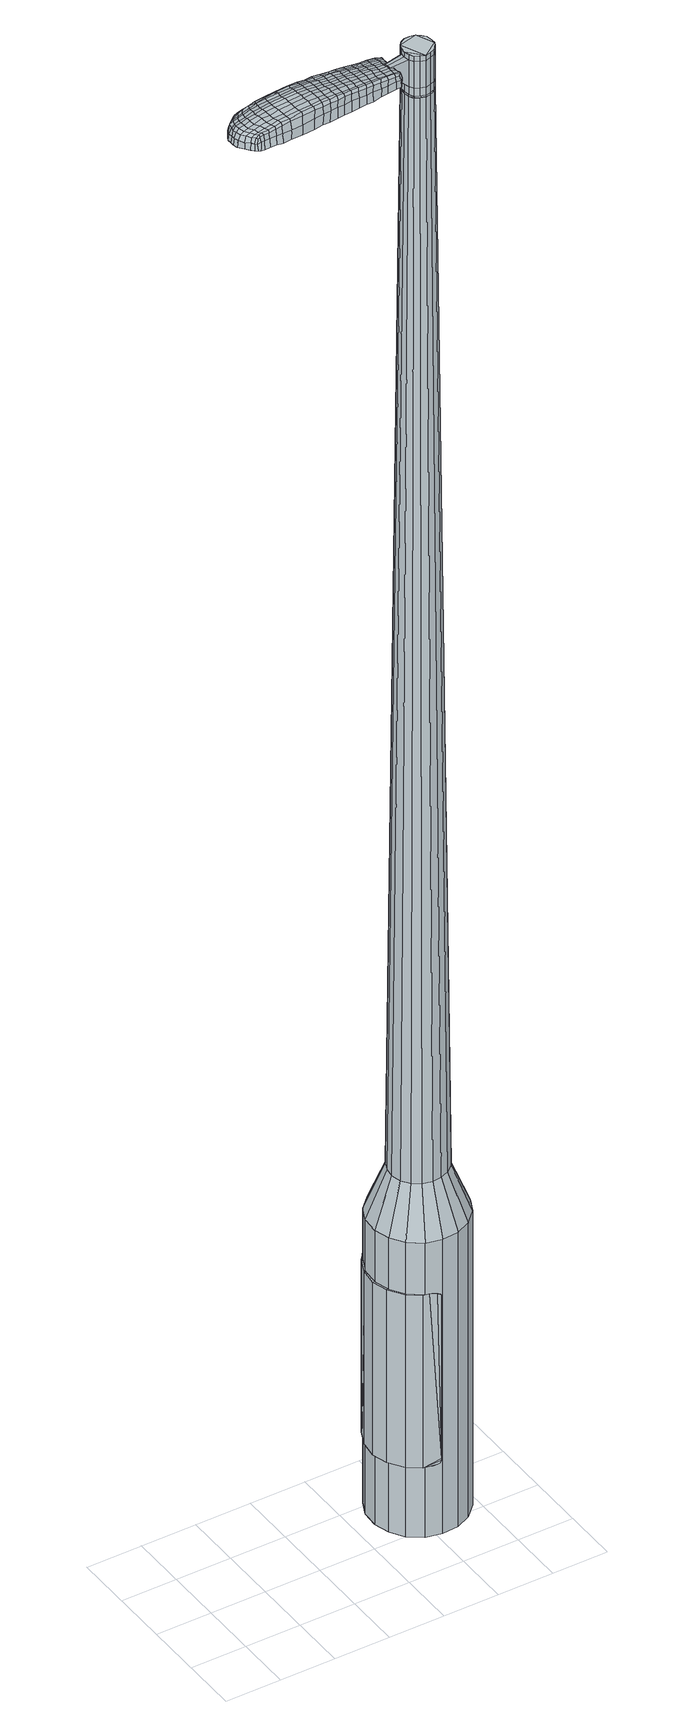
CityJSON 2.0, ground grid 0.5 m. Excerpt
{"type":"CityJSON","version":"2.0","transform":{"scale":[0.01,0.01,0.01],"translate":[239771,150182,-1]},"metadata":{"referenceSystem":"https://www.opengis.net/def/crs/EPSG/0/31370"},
"CityObjects":{
"object1":{"type":"GenericCityObject","attributes":{"cluster":795,"mean_distance_to_centroid":0.346,"new_centroid_x":239773.1,"new_centroid_y":150182.82,"mean_distance_to_camera":14.92,"H1":47.62,"H2":32.6,"Z_final":108.92,"cluster2":74,"proj_x":239772.62,"proj_y":150177.34,"id_line":88857,"bearing_l":275.03,"distance":5.5,"orientation":"right","G_obj":185.03},"geometry":[{"type":"MultiSurface","lod":"2","boundaries":[[[0,1,2,3]],[[1,4,5,2]],[[4,6,7,5]],[[6,8,9,7]],[[8,10,11,9]],[[10,12,13,11]],[[12,14,15,13]],[[14,16,17,15]],[[16,18,19,17]],[[18,20,21,19]],[[20,22,23,21]],[[22,24,25,23]],[[24,26,27,25]],[[26,28,29,27]],[[28,30,31,29]],[[30,32,33,31]],[[32,34,35,33]],[[34,0,3,35]],[[36,37,38,39]],[[38,40,41,42]],[[41,43,42]],[[42,44,45,46]],[[45,47,46]],[[46,48,49,50]],[[49,51,50]],[[42,46,50,38]],[[50,52,39,38]],[[53,36,39]],[[2,5,7,35]],[[7,9,11,15]],[[11,13,15]],[[15,17,19,23]],[[19,21,23]],[[23,25,27,31]],[[27,29,31]],[[15,23,31,7]],[[31,33,35,7]],[[3,2,35]],[[1,0,54,55]],[[0,34,56,54]],[[34,32,57,56]],[[32,30,58,57]],[[30,28,59,58]],[[28,26,60,59]],[[26,24,61,60]],[[24,22,62,61]],[[22,20,63,62]],[[20,18,64,63]],[[18,16,65,64]],[[16,14,66,65]],[[14,12,67,66]],[[12,10,68,67]],[[10,8,69,68]],[[8,6,70,69]],[[6,4,71,70]],[[4,1,55,71]],[[55,54,72,73]],[[54,56,74,72]],[[56,57,75,74]],[[57,58,76,75]],[[58,59,77,76]],[[59,60,78,77]],[[60,61,79,78]],[[61,62,80,79]],[[62,63,81,80]],[[63,64,82,81]],[[64,65,83,82]],[[65,66,84,83]],[[66,67,85,84]],[[67,68,86,85]],[[68,69,87,86]],[[69,70,88,87]],[[70,71,89,88]],[[71,55,73,89]],[[72,90,91,92]],[[74,93,90,72]],[[94,95,93,74]],[[96,97,95,94]],[[98,99,97,96]],[[78,100,99,98]],[[101,102,100,78]],[[103,104,102,101]],[[105,106,104,103]],[[82,107,106,105]],[[108,109,107,82]],[[84,110,109,108]],[[111,112,110,84]],[[86,113,112,111]],[[114,115,113,86]],[[116,117,115,114]],[[118,119,117,116]],[[92,91,119,118]],[[120,121,122,123]],[[124,120,123,125]],[[126,124,125,127]],[[128,126,127,129]],[[130,128,129,131]],[[132,130,131,133]],[[134,132,133,135]],[[136,134,135,137]],[[138,136,137,139]],[[140,138,139,141]],[[142,140,141,143]],[[144,142,143,145]],[[146,144,145,147]],[[148,146,147,149]],[[150,148,149,151]],[[152,150,151,153]],[[73,72,92]],[[75,94,74]],[[75,76,96,94]],[[76,77,98,96]],[[77,78,98]],[[79,101,78]],[[79,80,103,101]],[[80,81,105,103]],[[81,82,105]],[[83,108,82]],[[83,84,108]],[[85,111,84]],[[85,86,111]],[[87,114,86]],[[87,88,116,114]],[[88,89,118,116]],[[89,73,92,118]],[[154,91,90]],[[154,155,119,91]],[[155,156,117,119]],[[156,157,115,117]],[[157,113,115]],[[158,112,113]],[[158,110,112]],[[159,109,110]],[[159,107,109]],[[160,106,107]],[[160,161,104,106]],[[161,162,102,104]],[[162,100,102]],[[163,99,100]],[[163,164,97,99]],[[164,165,95,97]],[[165,93,95]],[[39,52,152,166]],[[154,90,167,153]],[[53,39,166,121]],[[90,93,122,167]],[[36,53,121,120]],[[93,165,123,122]],[[37,36,120,124]],[[165,164,125,123]],[[38,37,124,126]],[[164,163,127,125]],[[40,38,126,128]],[[163,100,129,127]],[[41,40,128,130]],[[100,162,131,129]],[[43,41,130,132]],[[162,161,133,131]],[[42,43,132,134]],[[161,160,135,133]],[[44,42,134,136]],[[160,107,137,135]],[[45,44,136,138]],[[107,159,139,137]],[[47,45,138,140]],[[159,110,141,139]],[[46,47,140,142]],[[110,158,143,141]],[[48,46,142,144]],[[158,113,145,143]],[[49,48,144,146]],[[113,157,147,145]],[[51,49,146,148]],[[157,156,149,147]],[[50,51,148,150]],[[156,155,151,149]],[[52,50,150,152]],[[155,154,153,151]],[[152,153,168,169]],[[153,167,170,168]],[[167,122,171,170]],[[122,121,172,171]],[[121,166,173,172]],[[166,152,169,173]],[[174,175,176,177]],[[178,174,177,179]],[[174,178,180,181]],[[175,174,181,182]],[[183,184,185,186]],[[187,183,186,188]],[[183,187,189,190]],[[184,183,190,191]],[[192,193,194,195]],[[196,192,195,197]],[[192,196,198,199]],[[193,192,199,200]],[[201,202,203,204]],[[205,201,204,206]],[[201,205,207,208]],[[202,201,208,209]],[[210,211,212,213]],[[214,210,213,215]],[[210,214,216,217]],[[211,210,217,218]],[[219,220,221,222]],[[223,219,222,224]],[[219,223,225,226]],[[220,219,226,227]],[[228,229,230,231]],[[220,228,231,221]],[[228,220,227,232]],[[229,228,232,233]],[[234,235,236,237]],[[229,234,237,230]],[[234,229,233,238]],[[235,234,238,239]],[[240,178,179,241]],[[235,240,241,236]],[[240,235,239,242]],[[178,240,242,180]],[[243,244,245,246]],[[247,243,246,248]],[[243,247,249,250]],[[244,243,250,251]],[[252,253,254,255]],[[244,252,255,245]],[[252,244,251,256]],[[253,252,256,257]],[[258,259,260,261]],[[253,258,261,254]],[[258,253,257,262]],[[259,258,262,263]],[[264,265,266,267]],[[259,264,267,260]],[[264,259,263,268]],[[265,264,268,269]],[[270,175,182,271]],[[265,270,271,266]],[[270,265,269,272]],[[175,270,272,176]],[[273,274,275,276]],[[277,273,276,278]],[[273,277,279,280]],[[274,273,280,281]],[[282,283,284,285]],[[274,282,285,275]],[[282,274,281,286]],[[283,282,286,287]],[[288,289,290,291]],[[283,288,291,284]],[[288,283,287,292]],[[289,288,292,293]],[[294,187,188,295]],[[289,294,295,290]],[[294,289,293,296]],[[187,294,296,189]],[[297,298,299,300]],[[301,297,300,302]],[[297,301,303,304]],[[298,297,304,305]],[[306,307,308,309]],[[298,306,309,299]],[[306,298,305,310]],[[307,306,310,311]],[[312,313,314,315]],[[307,312,315,308]],[[312,307,311,316]],[[313,312,316,317]],[[318,319,320,321]],[[313,318,321,314]],[[318,313,317,322]],[[319,318,322,323]],[[324,184,191,325]],[[319,324,325,320]],[[324,319,323,326]],[[184,324,326,185]],[[327,213,212,328]],[[329,327,328,330]],[[327,329,331,332]],[[213,327,332,215]],[[333,329,330,334]],[[335,333,334,336]],[[333,335,337,338]],[[329,333,338,331]],[[339,335,336,340]],[[341,339,340,342]],[[339,341,343,344]],[[335,339,344,337]],[[345,341,342,346]],[[347,345,346,348]],[[345,347,349,350]],[[341,345,350,343]],[[351,347,348,352]],[[202,351,352,203]],[[351,202,209,353]],[[347,351,353,349]],[[354,355,200,199]],[[356,354,199,198]],[[354,356,357,358]],[[355,354,358,359]],[[360,361,359,358]],[[362,360,358,357]],[[360,362,363,364]],[[361,360,364,365]],[[366,367,365,364]],[[368,366,364,363]],[[366,368,369,370]],[[367,366,370,371]],[[372,373,371,370]],[[374,372,370,369]],[[372,374,207,205]],[[373,372,205,206]],[[375,376,377,378]],[[277,375,378,279]],[[375,277,278,379]],[[376,375,379,380]],[[381,196,197,382]],[[376,381,382,377]],[[381,376,380,383]],[[196,381,383,198]],[[384,385,386,387]],[[223,384,387,225]],[[384,223,224,388]],[[385,384,388,389]],[[390,391,392,393]],[[385,390,393,386]],[[390,385,389,394]],[[391,390,394,395]],[[396,193,200,397]],[[391,396,397,392]],[[396,391,395,398]],[[193,396,398,194]],[[399,400,401,402]],[[181,399,402,182]],[[399,181,180,403]],[[400,399,403,404]],[[405,406,407,408]],[[400,405,408,401]],[[405,400,404,409]],[[406,405,409,410]],[[411,204,203,412]],[[406,411,412,407]],[[411,406,410,413]],[[204,411,413,206]],[[414,415,416,417]],[[186,414,417,188]],[[414,186,185,418]],[[415,414,418,419]],[[420,208,207,421]],[[415,420,421,416]],[[420,415,419,422]],[[208,420,422,209]],[[423,424,425,426]],[[301,423,426,303]],[[423,301,302,427]],[[424,423,427,428]],[[429,214,215,430]],[[424,429,430,425]],[[429,424,428,431]],[[214,429,431,216]],[[432,433,434,435]],[[247,432,435,249]],[[432,247,248,436]],[[433,432,436,437]],[[438,439,440,441]],[[433,438,441,434]],[[438,433,437,442]],[[439,438,442,443]],[[444,211,218,445]],[[439,444,445,440]],[[444,439,443,446]],[[211,444,446,212]],[[447,448,437,436]],[[246,447,436,248]],[[447,246,245,449]],[[448,447,449,450]],[[451,452,443,442]],[[448,451,442,437]],[[451,448,450,453]],[[452,451,453,454]],[[455,328,212,446]],[[452,455,446,443]],[[455,452,454,456]],[[328,455,456,330]],[[457,458,459,460]],[[304,457,460,305]],[[457,304,303,426]],[[458,457,426,425]],[[461,332,331,462]],[[458,461,462,459]],[[461,458,425,430]],[[332,461,430,215]],[[463,464,450,449]],[[255,463,449,245]],[[463,255,254,465]],[[464,463,465,466]],[[467,468,454,453]],[[464,467,453,450]],[[467,464,466,469]],[[468,467,469,470]],[[471,334,330,456]],[[468,471,456,454]],[[471,468,470,472]],[[334,471,472,336]],[[473,474,475,476]],[[310,473,476,311]],[[473,310,305,460]],[[474,473,460,459]],[[477,338,337,478]],[[474,477,478,475]],[[477,474,459,462]],[[338,477,462,331]],[[479,480,466,465]],[[261,479,465,254]],[[479,261,260,481]],[[480,479,481,482]],[[483,484,470,469]],[[480,483,469,466]],[[483,480,482,485]],[[484,483,485,486]],[[487,340,336,472]],[[484,487,472,470]],[[487,484,486,488]],[[340,487,488,342]],[[489,490,491,492]],[[316,489,492,317]],[[489,316,311,476]],[[490,489,476,475]],[[493,344,343,494]],[[490,493,494,491]],[[493,490,475,478]],[[344,493,478,337]],[[495,496,482,481]],[[267,495,481,260]],[[495,267,266,497]],[[496,495,497,498]],[[499,500,486,485]],[[496,499,485,482]],[[499,496,498,501]],[[500,499,501,502]],[[503,346,342,488]],[[500,503,488,486]],[[503,500,502,504]],[[346,503,504,348]],[[505,506,507,508]],[[322,505,508,323]],[[505,322,317,492]],[[506,505,492,491]],[[509,350,349,510]],[[506,509,510,507]],[[509,506,491,494]],[[350,509,494,343]],[[511,512,498,497]],[[271,511,497,266]],[[511,271,182,402]],[[512,511,402,401]],[[513,514,502,501]],[[512,513,501,498]],[[513,512,401,408]],[[514,513,408,407]],[[515,352,348,504]],[[514,515,504,502]],[[515,514,407,412]],[[352,515,412,203]],[[516,517,419,418]],[[326,516,418,185]],[[516,326,323,508]],[[517,516,508,507]],[[518,353,209,422]],[[517,518,422,419]],[[518,517,507,510]],[[353,518,510,349]],[[519,520,380,379]],[[276,519,379,278]],[[519,276,275,521]],[[520,519,521,522]],[[523,356,198,383]],[[520,523,383,380]],[[523,520,522,524]],[[356,523,524,357]],[[525,526,527,528]],[[226,525,528,227]],[[525,226,225,387]],[[526,525,387,386]],[[529,530,531,532]],[[526,529,532,527]],[[529,526,386,393]],[[530,529,393,392]],[[533,355,359,534]],[[530,533,534,531]],[[533,530,392,397]],[[355,533,397,200]],[[535,536,522,521]],[[285,535,521,275]],[[535,285,284,537]],[[536,535,537,538]],[[539,362,357,524]],[[536,539,524,522]],[[539,536,538,540]],[[362,539,540,363]],[[541,542,543,544]],[[232,541,544,233]],[[541,232,227,528]],[[542,541,528,527]],[[545,546,547,548]],[[542,545,548,543]],[[545,542,527,532]],[[546,545,532,531]],[[549,361,365,550]],[[546,549,550,547]],[[549,546,531,534]],[[361,549,534,359]],[[551,552,538,537]],[[291,551,537,284]],[[551,291,290,553]],[[552,551,553,554]],[[555,368,363,540]],[[552,555,540,538]],[[555,552,554,556]],[[368,555,556,369]],[[557,558,559,560]],[[238,557,560,239]],[[557,238,233,544]],[[558,557,544,543]],[[561,562,563,564]],[[558,561,564,559]],[[561,558,543,548]],[[562,561,548,547]],[[565,367,371,566]],[[562,565,566,563]],[[565,562,547,550]],[[367,565,550,365]],[[567,568,554,553]],[[295,567,553,290]],[[567,295,188,417]],[[568,567,417,416]],[[569,374,369,556]],[[568,569,556,554]],[[569,568,416,421]],[[374,569,421,207]],[[570,571,404,403]],[[242,570,403,180]],[[570,242,239,560]],[[571,570,560,559]],[[572,573,410,409]],[[571,572,409,404]],[[572,571,559,564]],[[573,572,564,563]],[[574,373,206,413]],[[573,574,413,410]],[[574,573,563,566]],[[373,574,566,371]],[[575,576,577,578]],[[578,577,579,580]],[[581,579,577,582]],[[582,577,576,583]],[[584,585,586,587]],[[587,586,588,589]],[[590,588,586,591]],[[591,586,585,592]],[[593,594,595,596]],[[596,595,597,598]],[[599,597,595,600]],[[600,595,594,601]],[[602,603,604,605]],[[605,604,606,607]],[[608,606,604,609]],[[609,604,603,610]],[[611,612,613,614]],[[614,613,615,616]],[[617,615,613,618]],[[618,613,612,619]],[[620,621,622,623]],[[623,622,624,625]],[[626,624,622,627]],[[627,622,621,628]],[[629,630,631,632]],[[632,631,621,620]],[[628,621,631,633]],[[633,631,630,634]],[[635,636,637,638]],[[638,637,630,629]],[[634,630,637,639]],[[639,637,636,640]],[[580,579,641,642]],[[642,641,636,635]],[[640,636,641,643]],[[643,641,579,581]],[[644,645,646,647]],[[647,646,648,649]],[[650,648,646,651]],[[651,646,645,652]],[[653,654,655,656]],[[656,655,645,644]],[[652,645,655,657]],[[657,655,654,658]],[[659,660,661,662]],[[662,661,654,653]],[[658,654,661,663]],[[663,661,660,664]],[[665,666,667,668]],[[668,667,660,659]],[[664,660,667,669]],[[669,667,666,670]],[[583,576,671,672]],[[672,671,666,665]],[[670,666,671,673]],[[673,671,576,575]],[[674,675,676,677]],[[677,676,678,679]],[[680,678,676,681]],[[681,676,675,682]],[[683,684,685,686]],[[686,685,675,674]],[[682,675,685,687]],[[687,685,684,688]],[[689,690,691,692]],[[692,691,684,683]],[[688,684,691,693]],[[693,691,690,694]],[[589,588,695,696]],[[696,695,690,689]],[[694,690,695,697]],[[697,695,588,590]],[[698,699,700,701]],[[701,700,702,703]],[[704,702,700,705]],[[705,700,699,706]],[[707,708,709,710]],[[710,709,699,698]],[[706,699,709,711]],[[711,709,708,712]],[[713,714,715,716]],[[716,715,708,707]],[[712,708,715,717]],[[717,715,714,718]],[[719,720,721,722]],[[722,721,714,713]],[[718,714,721,723]],[[723,721,720,724]],[[592,585,725,726]],[[726,725,720,719]],[[724,720,725,727]],[[727,725,585,584]],[[611,614,728,729]],[[729,728,730,731]],[[732,730,728,733]],[[733,728,614,616]],[[731,730,734,735]],[[735,734,736,737]],[[738,736,734,739]],[[739,734,730,732]],[[737,736,740,741]],[[741,740,742,743]],[[744,742,740,745]],[[745,740,736,738]],[[743,742,746,747]],[[747,746,748,749]],[[750,748,746,751]],[[751,746,742,744]],[[749,748,752,753]],[[753,752,603,602]],[[610,603,752,754]],[[754,752,748,750]],[[601,755,756,600]],[[600,756,757,599]],[[758,757,756,759]],[[759,756,755,760]],[[760,761,762,759]],[[759,762,763,758]],[[764,763,762,765]],[[765,762,761,766]],[[766,767,768,765]],[[765,768,769,764]],[[770,769,768,771]],[[771,768,767,772]],[[772,773,774,771]],[[771,774,775,770]],[[608,775,774,606]],[[606,774,773,607]],[[776,777,778,779]],[[779,778,678,680]],[[679,678,778,780]],[[780,778,777,781]],[[598,597,782,783]],[[783,782,777,776]],[[781,777,782,784]],[[784,782,597,599]],[[785,786,787,788]],[[788,787,624,626]],[[625,624,787,789]],[[789,787,786,790]],[[791,792,793,794]],[[794,793,786,785]],[[790,786,793,795]],[[795,793,792,796]],[[601,594,797,798]],[[798,797,792,791]],[[796,792,797,799]],[[799,797,594,593]],[[800,801,802,803]],[[803,802,582,583]],[[581,582,802,804]],[[804,802,801,805]],[[806,807,808,809]],[[809,808,801,800]],[[805,801,808,810]],[[810,808,807,811]],[[602,605,812,813]],[[813,812,807,806]],[[811,807,812,814]],[[814,812,605,607]],[[815,816,817,818]],[[818,817,587,589]],[[584,587,817,819]],[[819,817,816,820]],[[608,609,821,822]],[[822,821,816,815]],[[820,816,821,823]],[[823,821,609,610]],[[824,825,826,827]],[[827,826,702,704]],[[702,826,703]],[[703,826,825,828]],[[616,615,829,830]],[[830,829,825,824]],[[828,825,829,831]],[[831,829,615,617]],[[832,833,834,835]],[[835,834,648,650]],[[649,648,834,836]],[[834,833,836]],[[837,838,839,840]],[[840,839,833,832]],[[836,833,839,841]],[[841,839,838,842]],[[619,612,843,844]],[[844,843,838,837]],[[842,838,843,845]],[[845,843,612,611]],[[846,847,836]],[[836,847,647,649]],[[644,647,847,848]],[[848,847,846,849]],[[842,850,851,841]],[[841,851,846,836]],[[849,846,851,852]],[[852,851,850,853]],[[611,729,854,845]],[[845,854,850,842]],[[853,850,854,855]],[[855,854,729,731]],[[856,857,858,859]],[[859,858,705,706]],[[704,705,858,827]],[[827,858,857,824]],[[732,733,860,861]],[[861,860,857,856]],[[824,857,860,830]],[[830,860,733,616]],[[849,862,863,848]],[[848,863,656,644]],[[653,656,863,864]],[[864,863,862,865]],[[853,866,867,852]],[[852,867,862,849]],[[865,862,867,868]],[[868,867,866,869]],[[731,735,870,855]],[[855,870,866,853]],[[869,866,870,871]],[[871,870,735,737]],[[872,873,874,875]],[[875,874,711,712]],[[706,711,874,859]],[[859,874,873,856]],[[738,739,876,877]],[[877,876,873,872]],[[856,873,876,861]],[[861,876,739,732]],[[865,878,879,864]],[[864,879,662,653]],[[659,662,879,880]],[[880,879,878,881]],[[869,882,883,868]],[[868,883,878,865]],[[881,878,883,884]],[[884,883,882,885]],[[737,741,886,871]],[[871,886,882,869]],[[885,882,886,887]],[[887,886,741,743]],[[888,889,890,891]],[[891,890,717,718]],[[712,717,890,875]],[[875,890,889,872]],[[744,745,892,893]],[[893,892,889,888]],[[872,889,892,877]],[[877,892,745,738]],[[881,894,895,880]],[[880,895,668,659]],[[665,668,895,896]],[[896,895,894,897]],[[885,898,899,884]],[[884,899,894,881]],[[897,894,899,900]],[[900,899,898,901]],[[743,747,902,887]],[[887,902,898,885]],[[901,898,902,903]],[[903,902,747,749]],[[904,905,906,907]],[[907,906,723,724]],[[718,723,906,891]],[[891,906,905,888]],[[750,751,908,909]],[[909,908,905,904]],[[888,905,908,893]],[[893,908,751,744]],[[897,910,911,896]],[[896,911,672,665]],[[583,672,911,803]],[[803,911,910,800]],[[901,912,913,900]],[[900,913,910,897]],[[800,910,913,809]],[[809,913,912,806]],[[749,753,914,903]],[[903,914,912,901]],[[806,912,914,813]],[[813,914,753,602]],[[820,915,916,819]],[[819,916,727,584]],[[724,727,916,907]],[[907,916,915,904]],[[610,754,917,823]],[[823,917,915,820]],[[904,915,917,909]],[[909,917,754,750]],[[781,918,919,780]],[[780,919,677,679]],[[674,677,919,920]],[[920,919,918,921]],[[599,757,922,784]],[[784,922,918,781]],[[921,918,922,923]],[[923,922,757,758]],[[924,925,926,927]],[[927,926,627,628]],[[626,627,926,788]],[[788,926,925,785]],[[928,929,930,931]],[[931,930,925,924]],[[785,925,930,794]],[[794,930,929,791]],[[760,755,932,933]],[[933,932,929,928]],[[791,929,932,798]],[[798,932,755,601]],[[921,934,935,920]],[[920,935,686,674]],[[683,686,935,936]],[[936,935,934,937]],[[758,763,938,923]],[[923,938,934,921]],[[937,934,938,939]],[[939,938,763,764]],[[940,941,942,943]],[[943,942,633,634]],[[628,633,942,927]],[[927,942,941,924]],[[944,945,946,947]],[[947,946,941,940]],[[924,941,946,931]],[[931,946,945,928]],[[766,761,948,949]],[[949,948,945,944]],[[928,945,948,933]],[[933,948,761,760]],[[937,950,951,936]],[[936,951,692,683]],[[689,692,951,952]],[[952,951,950,953]],[[764,769,954,939]],[[939,954,950,937]],[[953,950,954,955]],[[955,954,769,770]],[[956,957,958,959]],[[959,958,639,640]],[[634,639,958,943]],[[943,958,957,940]],[[960,961,962,963]],[[963,962,957,956]],[[940,957,962,947]],[[947,962,961,944]],[[772,767,964,965]],[[965,964,961,960]],[[944,961,964,949]],[[949,964,767,766]],[[953,966,967,952]],[[952,967,696,689]],[[589,696,967,818]],[[818,967,966,815]],[[770,775,968,955]],[[955,968,966,953]],[[815,966,968,822]],[[822,968,775,608]],[[805,969,970,804]],[[804,970,643,581]],[[640,643,970,959]],[[959,970,969,956]],[[811,971,972,810]],[[810,972,969,805]],[[956,969,972,963]],[[963,972,971,960]],[[607,773,973,814]],[[814,973,971,811]],[[960,971,973,965]],[[965,973,773,772]],[[575,578,177,176]],[[578,580,179,177]],[[590,591,190,189]],[[591,592,191,190]],[[593,596,195,194]],[[596,598,197,195]],[[617,618,217,216]],[[618,619,218,217]],[[620,623,222,221]],[[623,625,224,222]],[[629,632,231,230]],[[632,620,221,231]],[[635,638,237,236]],[[638,629,230,237]],[[580,642,241,179]],[[642,635,236,241]],[[650,651,250,249]],[[651,652,251,250]],[[652,657,256,251]],[[657,658,257,256]],[[658,663,262,257]],[[663,664,263,262]],[[664,669,268,263]],[[669,670,269,268]],[[670,673,272,269]],[[673,575,176,272]],[[680,681,280,279]],[[681,682,281,280]],[[682,687,286,281]],[[687,688,287,286]],[[688,693,292,287]],[[693,694,293,292]],[[694,697,296,293]],[[697,590,189,296]],[[698,701,300,299]],[[701,703,302,300]],[[707,710,309,308]],[[710,698,299,309]],[[713,716,315,314]],[[716,707,308,315]],[[719,722,321,320]],[[722,713,314,321]],[[592,726,325,191]],[[726,719,320,325]],[[776,779,378,377]],[[779,680,279,378]],[[598,783,382,197]],[[783,776,377,382]],[[625,789,388,224]],[[789,790,389,388]],[[790,795,394,389]],[[795,796,395,394]],[[796,799,398,395]],[[799,593,194,398]],[[703,427,302]],[[703,828,428,427]],[[828,831,431,428]],[[831,617,216,431]],[[832,835,435,434]],[[835,650,249,435]],[[837,840,441,440]],[[840,832,434,441]],[[619,844,445,218]],[[844,837,440,445]],[[974,975,976,977]],[[978,979,977,976]],[[980,981,982,983]],[[984,985,986,987]],[[975,988,989,976]],[[990,978,976,989]],[[991,980,983,992]],[[993,994,985,984]],[[988,995,996,989]],[[996,997,990,989]],[[998,991,992,999]],[[1000,994,993,1001]],[[995,1002,1003,996]],[[1003,1004,997,996]],[[1005,998,999,1006]],[[1007,1000,1001,1008]],[[1009,1010,1011,1012]],[[1013,1014,1010,1009]],[[1013,1015,1016,1014]],[[1015,1017,1018,1016]],[[1019,1020,1021,1022]],[[1023,1024,1020,1019]],[[1025,1026,1024,1023]],[[1027,1028,1026,1025]],[[1022,1011,1010,1019]],[[1019,1010,1014,1023]],[[1014,1016,1025,1023]],[[1016,1018,1027,1025]],[[983,982,979,978]],[[992,983,978,990]],[[997,999,992,990]],[[1004,1006,999,997]],[[984,987,981,980]],[[993,984,980,991]],[[1001,993,991,998]],[[1008,1001,998,1005]],[[985,1009,1012,986]],[[994,1013,1009,985]],[[1015,1013,994,1000]],[[1017,1015,1000,1007]],[[1029,1030,1031,1032]],[[1031,1033,1034,1035]],[[1031,1035,1036,1037]],[[1031,1037,1032]],[[1038,1029,1032,1039]],[[1040,1039,1032,1041]],[[1042,1041,1032]],[[1043,1031,1030,1044]],[[1045,1043,1044,1046]],[[1047,1045,1046,1048]],[[1049,1047,1048,1050]],[[1051,1049,1050,1052]],[[1052,1053,1054,1055]],[[1052,1055,1056,1057]],[[1052,1057,1058,1059]],[[1058,1060,1061,1062]],[[1058,1062,1063,1064]],[[1058,1064,1059]],[[1052,1059,1051]],[[1065,1066,1030,1029]],[[1067,1068,1033,1031]],[[1069,1070,1042,1032]],[[1066,1071,1044,1030]],[[1072,1067,1031,1043]],[[1071,1073,1046,1044]],[[1074,1072,1043,1045]],[[1073,1075,1048,1046]],[[1076,1074,1045,1047]],[[1075,1077,1050,1048]],[[1078,1076,1047,1049]],[[1077,1079,1052,1050]],[[1080,1078,1049,1051]],[[1079,1081,1053,1052]],[[1082,1083,1060,1058]],[[1084,1080,1051,1059]],[[1054,1053,1081,1085]],[[1055,1054,1085,1086]],[[1056,1055,1086,1087]],[[1057,1056,1087,1088]],[[1058,1057,1088,1082]],[[1089,1065,1029,1038]],[[1090,1089,1038,1039]],[[1091,1090,1039,1040]],[[1092,1091,1040,1041]],[[1070,1092,1041,1042]],[[1034,1033,1068,1093]],[[1061,1060,1083,1094]],[[1035,1034,1093,1095]],[[1036,1035,1095,1096]],[[1037,1036,1096,1097]],[[1032,1037,1097,1069]],[[1062,1061,1094,1098]],[[1063,1062,1098,1099]],[[1064,1063,1099,1100]],[[1059,1064,1100,1084]]]}]}
},
"vertices":[
[167,76,384],[168,91,384],[168,91,96],[167,76,96],[174,104,384],[174,104,96],[185,115,384],[185,115,96],[198,121,384],[198,121,96],[213,122,384],[213,122,96],[227,118,384],[227,118,96],[239,110,384],[239,110,96],[247,98,384],[247,98,96],[251,84,384],[251,84,96],[250,69,384],[250,69,96],[244,56,384],[244,56,96],[233,45,384],[233,45,96],[220,39,384],[220,39,96],[205,38,384],[205,38,96],[191,41,384],[191,41,96],[179,50,384],[179,50,96],[171,62,384],[171,62,96],[199,70,1524],[203,68,1524],[208,66,1524],[196,79,1524],[212,67,1524],[217,69,1524],[222,76,1524],[220,72,1524],[222,81,1524],[221,86,1524],[215,92,1524],[218,89,1524],[210,93,1524],[205,93,1524],[198,88,1524],[201,91,1524],[196,83,1524],[197,74,1524],[184,78,429],[185,86,429],[186,69,429],[191,62,429],[198,57,429],[207,55,429],[215,56,429],[223,59,429],[230,65,429],[233,73,429],[234,82,429],[232,91,429],[227,98,429],[220,103,429],[211,105,429],[202,104,429],[194,100,429],[188,94,429],[196,79,1483],[196,83,1483],[197,74,1483],[199,70,1483],[203,68,1483],[208,66,1483],[212,67,1483],[217,69,1483],[220,72,1483],[222,76,1483],[222,81,1483],[221,86,1483],[218,89,1483],[215,92,1483],[210,93,1483],[205,93,1483],[201,91,1483],[198,88,1483],[196,79,1485],[197,83,1485],[197,83,1483],[197,74,1485],[200,71,1483],[200,71,1485],[204,68,1483],[204,68,1485],[208,67,1483],[208,67,1485],[212,67,1485],[216,69,1483],[216,69,1485],[219,72,1483],[219,72,1485],[221,77,1483],[221,77,1485],[222,81,1485],[221,85,1483],[221,85,1485],[218,89,1485],[214,92,1483],[214,92,1485],[210,93,1485],[206,92,1483],[206,92,1485],[202,90,1483],[202,90,1485],[198,87,1483],[198,87,1485],[199,70,1519],[197,74,1519],[197,74,1493],[199,70,1493],[203,68,1519],[203,68,1493],[208,66,1519],[208,66,1493],[212,67,1519],[212,67,1493],[217,69,1519],[217,69,1493],[220,72,1519],[220,72,1493],[222,76,1519],[222,76,1493],[222,81,1519],[222,81,1493],[221,86,1519],[221,86,1493],[218,89,1519],[218,89,1493],[215,92,1519],[215,92,1493],[210,93,1519],[210,93,1493],[205,93,1519],[205,93,1493],[201,91,1519],[201,91,1493],[198,88,1519],[198,88,1493],[196,83,1519],[196,83,1493],[196,83,1485],[198,88,1485],[201,91,1485],[205,93,1485],[215,92,1485],[221,86,1485],[222,76,1485],[220,72,1485],[217,69,1485],[208,66,1485],[203,68,1485],[199,70,1485],[196,79,1519],[196,79,1493],[177,80,1513],[177,80,1518],[177,77,1513],[177,74,1513],[177,74,1518],[177,77,1518],[101,90,1519],[109,90,1518],[107,92,1509],[100,91,1510],[93,90,1519],[91,91,1510],[94,88,1526],[103,89,1525],[110,89,1525],[105,52,1519],[112,53,1518],[112,54,1525],[105,53,1525],[96,51,1519],[97,52,1526],[95,49,1510],[103,50,1510],[110,51,1509],[30,63,1519],[30,66,1519],[29,66,1513],[29,63,1513],[31,59,1519],[30,59,1513],[33,59,1524],[32,63,1524],[31,66,1524],[104,69,1530],[111,70,1529],[111,73,1529],[103,73,1530],[95,68,1531],[94,72,1531],[95,65,1530],[104,66,1530],[111,66,1529],[184,77,1512],[184,79,1512],[183,79,1517],[183,76,1517],[184,74,1512],[183,74,1517],[184,73,1506],[183,76,1506],[183,79,1506],[43,83,1519],[46,84,1519],[45,85,1512],[42,85,1512],[40,83,1518],[39,84,1512],[41,82,1522],[43,82,1523],[46,83,1524],[50,85,1519],[56,86,1519],[55,87,1512],[49,86,1512],[51,84,1524],[57,85,1525],[62,87,1519],[70,88,1519],[68,89,1511],[61,88,1511],[63,86,1526],[71,86,1526],[81,89,1519],[80,90,1510],[82,87,1526],[175,92,1513],[168,92,1513],[169,91,1518],[176,91,1517],[181,92,1512],[180,91,1516],[180,93,1506],[174,93,1507],[167,93,1507],[160,92,1514],[153,92,1515],[154,90,1520],[161,91,1519],[159,93,1507],[151,93,1507],[145,92,1515],[138,91,1516],[139,90,1522],[146,90,1521],[144,93,1508],[136,93,1508],[130,91,1517],[123,91,1517],[124,89,1524],[131,90,1523],[129,92,1508],[122,92,1509],[116,91,1518],[117,89,1524],[114,92,1509],[45,48,1519],[48,48,1519],[48,49,1524],[45,49,1523],[42,48,1518],[43,49,1522],[42,47,1512],[44,46,1512],[47,46,1512],[53,48,1519],[59,48,1519],[59,49,1525],[53,49,1524],[52,46,1512],[58,46,1512],[65,48,1519],[73,48,1519],[73,50,1526],[65,49,1526],[64,46,1511],[72,47,1511],[84,49,1519],[85,51,1526],[83,48,1510],[178,62,1513],[170,61,1513],[169,60,1507],[177,61,1507],[183,63,1512],[183,62,1506],[182,64,1516],[178,63,1517],[171,62,1518],[163,60,1514],[155,59,1515],[154,57,1507],[162,59,1507],[163,61,1519],[156,60,1520],[148,58,1515],[141,57,1516],[140,55,1508],[147,56,1508],[149,59,1521],[141,58,1522],[133,56,1517],[126,55,1517],[125,53,1509],[132,54,1508],[134,57,1523],[127,56,1524],[119,54,1518],[118,52,1509],[120,55,1524],[178,76,1519],[177,79,1519],[170,75,1520],[170,78,1520],[170,72,1520],[178,73,1519],[163,75,1522],[162,77,1522],[155,74,1523],[155,77,1523],[156,71,1523],[163,72,1521],[148,73,1524],[148,76,1524],[140,73,1525],[140,76,1525],[141,69,1525],[148,70,1524],[133,72,1526],[133,75,1526],[126,71,1527],[125,74,1527],[126,68,1527],[133,69,1526],[118,71,1528],[118,74,1528],[119,67,1528],[34,63,1527],[34,67,1527],[36,59,1526],[40,59,1527],[39,63,1528],[39,67,1528],[45,64,1529],[45,68,1529],[46,60,1528],[54,61,1530],[53,65,1530],[52,68,1530],[60,65,1531],[60,69,1531],[61,61,1530],[70,62,1531],[69,66,1531],[69,70,1531],[82,67,1531],[82,71,1531],[82,63,1531],[40,49,1518],[38,51,1519],[37,50,1513],[39,48,1513],[42,50,1523],[39,52,1523],[34,54,1519],[34,54,1513],[36,55,1524],[38,81,1518],[36,80,1518],[38,79,1523],[40,81,1523],[37,83,1513],[35,80,1513],[34,77,1519],[32,74,1519],[33,74,1524],[35,77,1523],[33,77,1513],[31,74,1513],[30,70,1519],[32,70,1524],[29,70,1513],[103,87,1528],[103,85,1528],[110,85,1528],[110,87,1527],[94,87,1528],[94,85,1529],[103,82,1529],[103,79,1530],[110,80,1529],[110,83,1528],[94,82,1529],[94,79,1530],[103,76,1530],[111,76,1529],[94,75,1531],[105,55,1528],[105,57,1529],[96,56,1529],[97,54,1528],[113,56,1527],[112,58,1528],[105,61,1529],[96,60,1530],[112,62,1528],[185,65,1512],[185,67,1512],[184,67,1517],[184,65,1517],[184,64,1506],[184,66,1506],[185,70,1512],[183,70,1517],[184,69,1506],[183,91,1512],[183,89,1512],[182,90,1506],[182,92,1506],[182,90,1517],[182,89,1517],[183,87,1512],[183,84,1512],[183,85,1506],[182,88,1506],[182,87,1517],[182,84,1517],[184,82,1512],[183,82,1506],[182,82,1517],[176,90,1519],[176,88,1519],[169,90,1520],[169,88,1520],[177,86,1519],[177,84,1519],[169,86,1520],[169,83,1520],[177,81,1519],[170,81,1520],[178,65,1519],[178,66,1519],[171,65,1520],[171,64,1520],[178,70,1519],[171,69,1520],[161,89,1521],[162,88,1521],[154,89,1522],[154,87,1522],[162,85,1521],[162,83,1521],[154,85,1522],[155,82,1523],[162,80,1522],[155,79,1523],[164,63,1521],[163,65,1521],[156,64,1522],[156,62,1522],[163,68,1521],[156,67,1522],[147,89,1523],[147,87,1523],[139,89,1524],[139,87,1524],[147,85,1523],[147,82,1524],[140,84,1525],[140,81,1525],[147,79,1524],[140,78,1525],[149,61,1523],[149,63,1523],[141,62,1524],[142,60,1524],[148,66,1524],[141,65,1525],[132,88,1525],[132,86,1525],[124,88,1526],[125,86,1526],[132,84,1526],[132,81,1526],[125,83,1527],[125,80,1527],[133,78,1526],[125,77,1527],[134,59,1525],[134,61,1525],[127,60,1526],[127,58,1526],[134,65,1526],[126,64,1527],[117,88,1527],[117,86,1527],[117,83,1527],[118,80,1528],[118,77,1528],[120,57,1527],[120,59,1527],[119,63,1528],[44,50,1525],[42,52,1525],[47,50,1526],[45,52,1526],[39,55,1526],[43,55,1527],[42,81,1525],[40,79,1525],[44,80,1526],[45,82,1525],[38,77,1525],[36,74,1526],[40,74,1527],[42,77,1526],[35,70,1526],[39,71,1527],[53,50,1526],[51,52,1527],[59,50,1527],[57,52,1528],[49,56,1528],[55,56,1529],[50,83,1526],[49,81,1527],[55,82,1528],[56,83,1527],[47,78,1527],[46,75,1528],[53,76,1529],[54,79,1528],[45,71,1528],[53,72,1530],[65,51,1528],[64,53,1529],[73,51,1528],[72,54,1529],[62,57,1529],[71,57,1530],[62,84,1528],[62,82,1528],[70,83,1529],[71,85,1528],[61,80,1529],[60,76,1530],[69,77,1530],[69,80,1530],[60,73,1530],[69,73,1531],[85,52,1529],[84,55,1529],[83,59,1530],[82,86,1528],[82,84,1529],[82,81,1530],[81,78,1530],[81,74,1531],[107,90,1509],[109,88,1518],[101,88,1518],[100,89,1509],[93,88,1519],[91,89,1510],[94,86,1525],[103,87,1525],[110,87,1525],[112,56,1525],[111,54,1518],[104,54,1518],[105,55,1525],[96,53,1519],[97,54,1525],[95,51,1510],[103,52,1509],[110,53,1509],[31,66,1513],[32,66,1519],[32,63,1519],[31,63,1513],[33,60,1519],[33,59,1513],[35,60,1524],[34,63,1524],[33,66,1524],[110,73,1528],[111,70,1528],[103,69,1529],[103,72,1529],[94,68,1529],[94,72,1529],[95,65,1529],[104,66,1529],[111,67,1528],[181,79,1516],[182,79,1512],[182,76,1512],[181,76,1516],[182,73,1512],[181,73,1516],[181,73,1506],[181,76,1506],[181,79,1506],[45,84,1512],[46,82,1519],[43,82,1518],[42,83,1512],[41,81,1518],[40,82,1512],[42,80,1522],[44,80,1523],[47,81,1523],[55,85,1512],[56,84,1519],[51,83,1519],[50,84,1512],[52,82,1524],[57,83,1525],[69,87,1511],[70,86,1519],[62,85,1519],[61,86,1511],[63,84,1525],[71,84,1526],[81,87,1519],[80,88,1510],[82,85,1526],[168,89,1518],[168,90,1513],[175,90,1513],[176,89,1517],[180,90,1512],[179,89,1515],[179,91,1506],[174,91,1506],[167,91,1507],[153,89,1520],[153,90,1514],[160,90,1514],[161,89,1519],[159,91,1507],[151,91,1507],[139,88,1522],[138,89,1516],[145,90,1515],[146,88,1521],[144,91,1508],[136,91,1508],[124,88,1523],[123,89,1517],[130,89,1516],[131,88,1522],[129,90,1508],[122,90,1508],[116,89,1517],[117,87,1524],[114,90,1509],[49,51,1523],[48,50,1519],[45,50,1518],[45,51,1523],[43,50,1518],[44,51,1522],[42,49,1512],[44,48,1512],[47,48,1512],[59,51,1525],[59,50,1519],[53,50,1519],[54,51,1524],[52,48,1512],[58,48,1512],[73,52,1526],[73,50,1519],[65,50,1519],[65,51,1525],[64,48,1511],[71,49,1511],[84,51,1519],[85,53,1526],[83,50,1510],[169,62,1507],[170,63,1513],[177,64,1513],[176,63,1506],[182,65,1512],[182,64,1506],[181,66,1515],[178,65,1517],[170,64,1518],[154,59,1507],[155,61,1514],[162,62,1514],[162,61,1507],[163,63,1519],[156,62,1520],[139,57,1508],[140,59,1516],[148,60,1515],[147,58,1508],[148,61,1521],[141,60,1522],[125,55,1508],[126,56,1517],[133,57,1516],[132,56,1508],[134,59,1522],[126,58,1523],[118,55,1517],[117,54,1509],[119,57,1524],[177,76,1518],[176,78,1518],[170,75,1519],[169,78,1519],[170,72,1519],[177,73,1518],[162,75,1520],[162,77,1520],[155,74,1521],[154,77,1521],[155,71,1521],[162,72,1520],[147,73,1523],[147,76,1523],[140,73,1524],[140,75,1524],[140,69,1524],[148,70,1523],[133,72,1525],[132,75,1525],[125,71,1526],[125,74,1526],[125,68,1526],[133,69,1525],[118,71,1527],[118,74,1527],[118,67,1527],[36,67,1526],[36,63,1526],[37,60,1525],[41,60,1526],[40,64,1526],[40,67,1526],[46,68,1528],[46,64,1528],[47,61,1527],[54,61,1528],[53,65,1529],[53,68,1529],[60,69,1530],[60,65,1530],[61,62,1529],[70,62,1530],[69,66,1530],[69,70,1530],[81,71,1530],[82,67,1530],[82,64,1530],[39,51,1513],[39,52,1518],[41,51,1518],[41,49,1512],[43,52,1523],[41,53,1523],[36,56,1519],[35,55,1513],[38,56,1523],[39,78,1523],[38,78,1518],[40,80,1518],[41,79,1523],[39,81,1512],[37,79,1512],[35,73,1523],[34,73,1519],[36,76,1519],[37,76,1523],[35,76,1513],[33,73,1513],[32,70,1519],[34,70,1524],[31,70,1513],[110,85,1527],[103,84,1527],[103,86,1527],[110,86,1526],[94,85,1527],[94,84,1528],[110,79,1528],[103,79,1528],[103,82,1528],[110,82,1527],[94,81,1528],[94,78,1529],[103,76,1529],[110,76,1528],[94,75,1529],[96,57,1528],[105,58,1527],[105,56,1527],[97,55,1527],[112,57,1526],[112,58,1527],[104,62,1528],[95,61,1528],[111,62,1527],[182,67,1516],[183,66,1512],[183,65,1512],[182,66,1516],[182,66,1506],[182,70,1512],[181,70,1516],[182,69,1506],[180,90,1506],[181,89,1512],[181,90,1512],[180,91,1506],[180,89,1516],[180,85,1506],[181,84,1512],[181,87,1512],[180,88,1506],[180,86,1516],[180,84,1516],[181,82,1512],[181,82,1506],[181,81,1516],[176,88,1518],[176,89,1518],[168,89,1519],[168,88,1519],[176,83,1518],[176,86,1518],[169,86,1519],[169,83,1519],[176,81,1518],[169,80,1519],[170,66,1519],[177,66,1518],[178,65,1518],[170,65,1519],[177,70,1518],[170,69,1519],[161,87,1520],[161,88,1520],[154,88,1521],[154,87,1521],[161,83,1520],[161,85,1520],[154,85,1521],[154,82,1521],[162,80,1520],[154,79,1521],[155,64,1521],[163,65,1520],[163,64,1520],[156,63,1521],[163,68,1520],[155,67,1521],[146,87,1522],[146,88,1522],[139,87,1523],[139,86,1523],[147,82,1522],[146,84,1522],[139,84,1523],[139,81,1524],[147,79,1523],[139,78,1524],[141,62,1523],[148,63,1522],[148,62,1522],[141,61,1523],[148,66,1522],[140,66,1523],[131,86,1524],[131,87,1524],[124,87,1525],[124,86,1525],[132,81,1525],[132,83,1524],[124,83,1525],[125,80,1526],[132,78,1525],[125,77,1526],[126,60,1525],[133,61,1524],[134,60,1524],[126,59,1525],[133,65,1524],[126,64,1525],[117,85,1526],[117,86,1526],[117,80,1527],[117,83,1526],[117,77,1527],[119,59,1526],[119,58,1526],[119,63,1526],[43,53,1524],[45,52,1524],[48,52,1525],[46,53,1525],[40,56,1525],[43,56,1525],[44,79,1525],[41,78,1524],[43,80,1524],[46,80,1525],[41,74,1526],[37,73,1525],[39,76,1524],[43,77,1525],[36,70,1525],[40,70,1526],[51,53,1526],[53,52,1526],[59,52,1526],[58,53,1527],[49,56,1526],[56,57,1527],[56,81,1527],[50,80,1526],[51,81,1526],[57,82,1526],[54,75,1528],[47,74,1527],[48,77,1526],[55,78,1527],[46,71,1527],[53,72,1528],[64,54,1527],[65,52,1527],[73,53,1527],[72,54,1528],[62,57,1528],[71,58,1529],[70,82,1528],[62,81,1527],[63,83,1527],[71,83,1527],[69,76,1529],[60,76,1529],[61,79,1528],[70,80,1528],[60,72,1529],[69,73,1530],[84,55,1528],[85,54,1528],[83,59,1529],[82,83,1528],[82,84,1528],[81,77,1529],[82,80,1529],[81,74,1530],[180,91,1508],[180,84,1508],[148,83,1509],[147,91,1509],[126,82,1510],[126,90,1510],[87,79,1512],[86,88,1512],[104,90,1511],[105,80,1511],[69,77,1513],[55,76,1514],[55,84,1514],[68,86,1513],[181,78,1508],[149,75,1509],[127,73,1510],[88,69,1512],[106,71,1511],[70,68,1513],[56,67,1514],[182,71,1508],[149,67,1509],[128,64,1510],[88,60,1512],[106,62,1511],[57,58,1514],[70,59,1513],[182,64,1508],[150,59,1509],[129,56,1510],[89,51,1512],[107,53,1511],[58,49,1514],[71,49,1513],[42,74,1514],[38,72,1514],[37,79,1514],[41,82,1514],[43,66,1514],[38,65,1514],[44,57,1514],[39,58,1514],[44,49,1514],[39,51,1514],[33,69,1515],[30,66,1515],[30,67,1515],[33,73,1515],[33,65,1515],[30,64,1515],[34,60,1515],[30,63,1515],[34,56,1515],[31,62,1515],[194,40,334],[189,41,334],[189,41,165],[203,37,171],[194,40,165],[197,39,165],[200,38,166],[202,37,167],[203,37,169],[197,39,334],[200,38,333],[202,37,332],[203,37,331],[203,37,328],[178,49,165],[178,49,334],[169,62,165],[169,62,334],[165,76,165],[165,76,334],[167,91,165],[167,91,334],[173,105,165],[173,105,334],[176,108,334],[178,111,334],[180,113,333],[182,114,332],[183,115,331],[183,115,328],[176,108,165],[183,115,171],[183,115,169],[182,114,167],[180,113,166],[178,111,165],[194,42,334],[191,43,334],[191,43,165],[194,42,165],[204,40,171],[204,40,328],[180,51,334],[180,51,165],[172,63,334],[172,63,165],[168,76,334],[168,76,165],[169,90,334],[169,90,165],[175,103,334],[175,103,165],[178,106,334],[185,113,328],[185,113,171],[178,106,165],[180,108,334],[182,111,333],[184,112,332],[185,113,331],[198,41,334],[201,41,333],[203,40,332],[204,40,331],[198,41,165],[185,113,169],[201,41,166],[203,40,167],[204,40,169],[184,112,167],[182,111,166],[180,108,165]
]}
